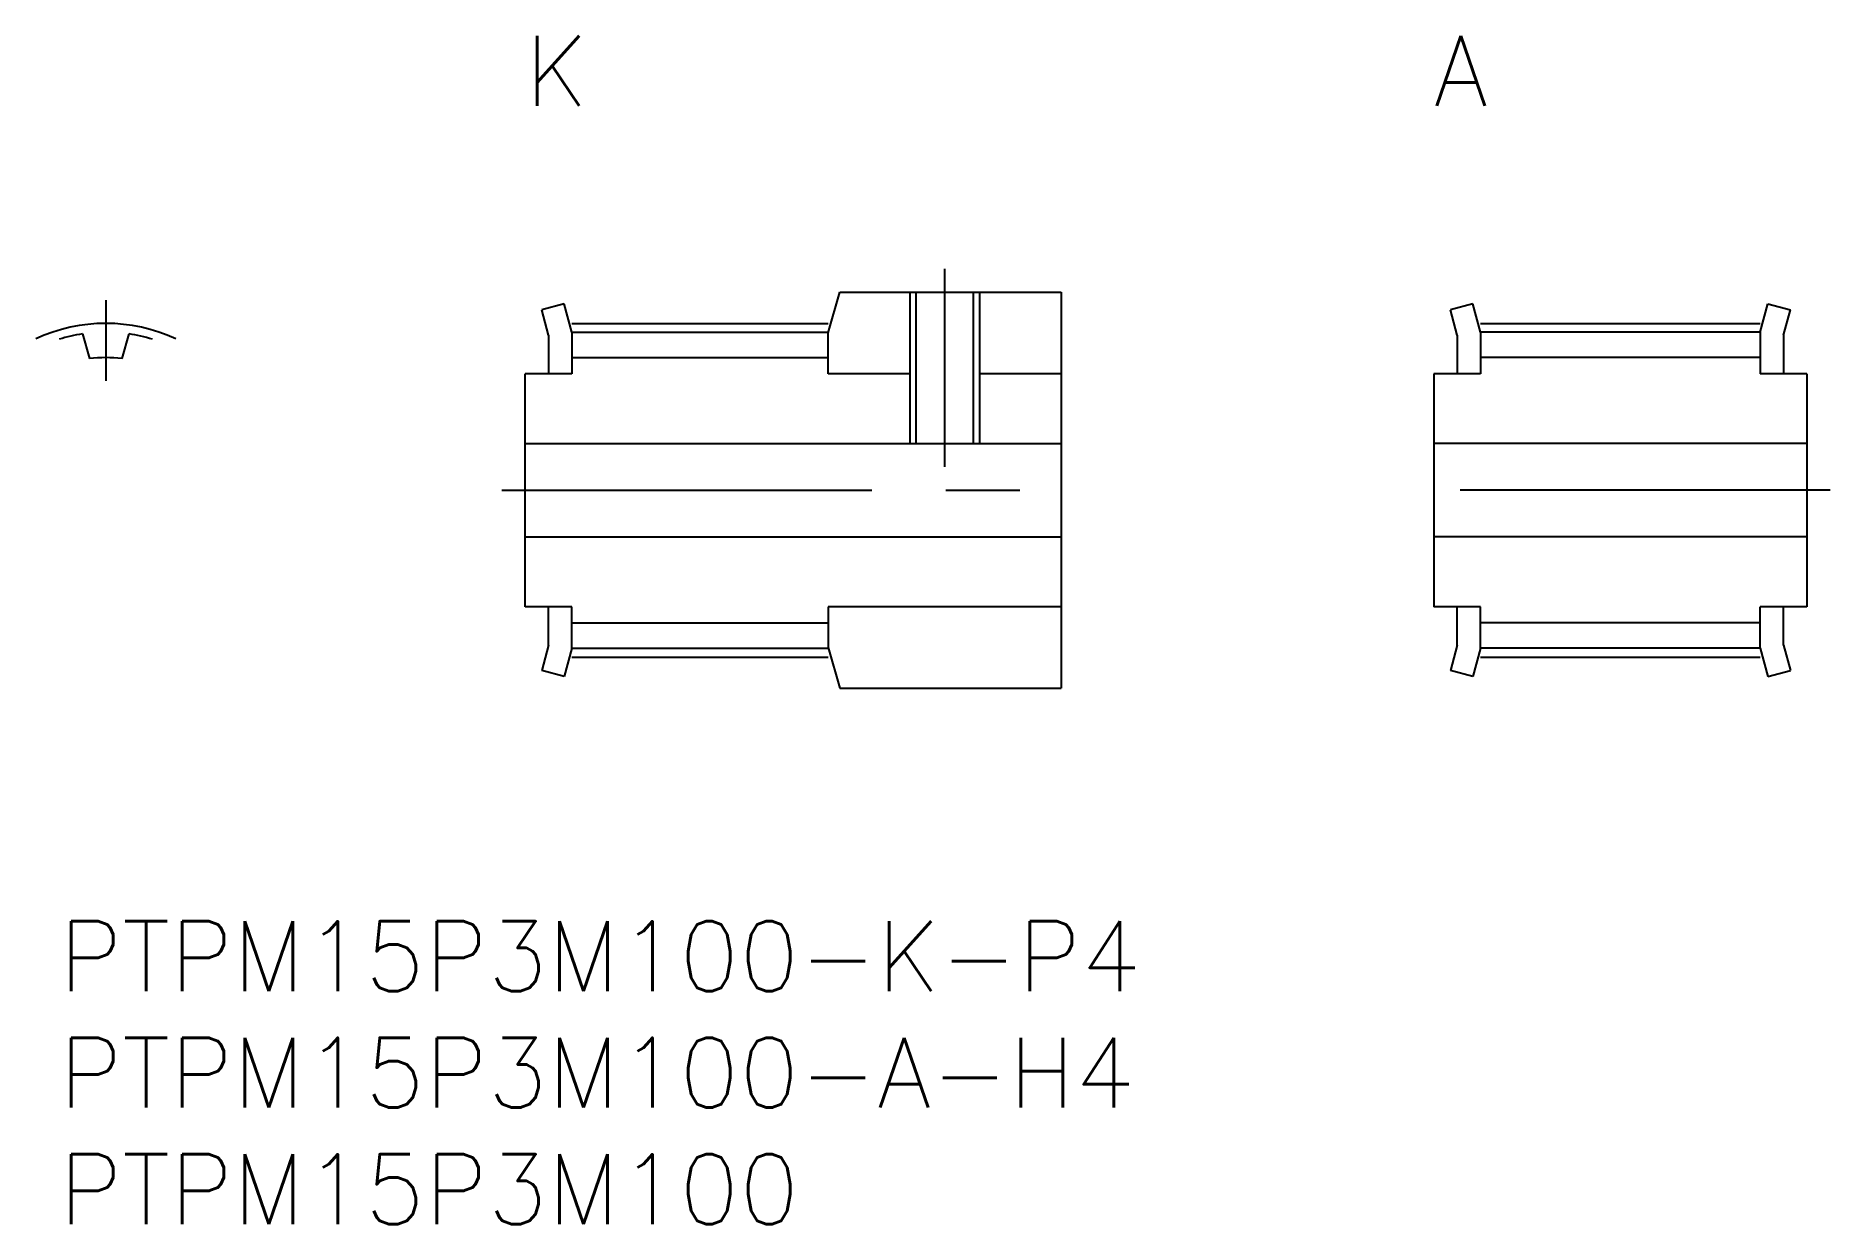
# Model space of a CAD drawing. Extents: x -1 to 76, y -13 to 38.
import ezdxf

# ---------------------------------------------------------------- set-up
doc = ezdxf.new("R2010")
doc.units = 0
doc.header["$LTSCALE"] = 0.5
doc.linetypes.add('CENTER', pattern=[50.8, 31.75, -6.35, 6.35, -6.35])
for name, color, linetype in [('MSM_CENTER', 1, 'CENTER'), ('MSM_CONTINUOUS', 7, 'CONTINUOUS'), ('MSM_NARROW', 5, 'CONTINUOUS'), ('MSM_PART_NUMBER', 7, 'CONTINUOUS')]:
    doc.layers.add(name, color=color, linetype=linetype)
doc.styles.get("Standard").update_dxf_attribs({"font": 'txt.shx', "height": 3, "bigfont": 'bigfont.shx'})

# ---------------------------------------------------------------- blocks, each defined once
blk = doc.blocks.new('*U97')
at = {"layer": 'MSM_PART_NUMBER'}
blk.add_text('PTPM15P3M100-K-P4', height=3, dxfattribs=at).set_placement((0, -3))
blk = doc.blocks.new('*U98')
at = {"layer": 'MSM_PART_NUMBER'}
blk.add_text('PTPM15P3M100-A-H4', height=3, dxfattribs=at).set_placement((0, -8))
blk = doc.blocks.new('*U99')
at = {"layer": 'MSM_PART_NUMBER'}
blk.add_text('PTPM15P3M100', height=3, dxfattribs=at).set_placement((0, -13))
blk = doc.blocks.new('*U100')
at = {"layer": 'MSM_PART_NUMBER'}
blk.add_text('K', height=3, dxfattribs=at).set_placement((20, 35))
blk = doc.blocks.new('*U101')
at = {"layer": 'MSM_PART_NUMBER'}
blk.add_text('A', height=3, dxfattribs=at).set_placement((59, 35))

msp = doc.modelspace()

# ---------------------------------------------------------------- linework, layer by layer
at = {"layer": 'MSM_CENTER'}
for p, q in [((38, 28), (38, 19.5)), ((2, 26.66), (2, 23.19)), ((22, 25.66), (33, 25.66)), ((61, 25.66), (73, 25.66)), ((19, 18.5), (44, 18.5)), ((76, 18.5), (58, 18.5)), ((22, 11.34), (33, 11.34)), ((61, 11.34), (73, 11.34))]:
    msp.add_line(p, q, dxfattribs=at)
msp.add_arc((2, 18.5), 7.16, 65.22888, 114.77112, dxfattribs=at)
at = {"layer": 'MSM_CONTINUOUS'}
for p, q in [((33, 25.25), (33.5, 27)), ((33.5, 27), (43, 27)), ((36.77, 27), (36.77, 20.5)), ((39.229, 27), (39.229, 20.5)), ((43, 27), (43, 10)), ((21.673, 26.5), (20.707, 26.241)), ((21, 25.148), (20.707, 26.241)), ((22, 25.28), (21.673, 26.5)), ((60.673, 26.5), (59.707, 26.241)), ((60, 25.148), (59.707, 26.241)), ((61, 25.28), (60.673, 26.5)), ((73, 25.28), (73.327, 26.5)), ((73.327, 26.5), (74.293, 26.241)), ((74, 25.148), (74.293, 26.241)), ((1, 25.206), (1.303, 24.147)), ((2.697, 24.147), (3, 25.206)), ((21, 25.148), (21, 23.5)), ((22, 25.28), (33, 25.28)), ((22, 25.28), (22, 23.5)), ((33, 23.5), (33, 25.28)), ((60, 25.148), (60, 23.5)), ((61, 25.28), (61, 23.5)), ((73, 25.28), (61, 25.28)), ((73, 25.28), (73, 23.5)), ((74, 25.148), (74, 23.5)), ((22, 24.19), (33, 24.19)), ((73, 24.19), (61, 24.19)), ((20, 13.5), (20, 23.5)), ((22, 23.5), (20, 23.5)), ((36.5, 23.5), (33, 23.5)), ((43, 23.5), (39.5, 23.5)), ((61, 23.5), (59, 23.5)), ((59, 23.5), (59, 13.5)), ((75, 23.5), (73, 23.5)), ((75, 23.5), (75, 13.5)), ((20, 20.5), (43, 20.5)), ((75, 20.5), (59, 20.5)), ((20, 16.5), (43, 16.5)), ((75, 16.5), (59, 16.5)), ((22, 13.5), (20, 13.5)), ((21, 11.852), (21, 13.5)), ((22, 11.72), (22, 13.5)), ((33, 13.5), (33, 11.72)), ((43, 13.5), (33, 13.5)), ((61, 13.5), (59, 13.5)), ((60, 11.852), (60, 13.5)), ((61, 11.72), (61, 13.5)), ((75, 13.5), (73, 13.5)), ((73, 11.72), (73, 13.5)), ((74, 11.852), (74, 13.5)), ((22, 12.81), (33, 12.81)), ((73, 12.81), (61, 12.81)), ((21, 11.852), (20.707, 10.759)), ((22, 11.72), (21.673, 10.5)), ((22, 11.72), (33, 11.72)), ((33, 11.75), (33.5, 10)), ((60, 11.852), (59.707, 10.759)), ((61, 11.72), (60.673, 10.5)), ((73, 11.72), (61, 11.72)), ((73, 11.72), (73.327, 10.5)), ((74, 11.852), (74.293, 10.759)), ((21.673, 10.5), (20.707, 10.759)), ((60.673, 10.5), (59.707, 10.759)), ((73.327, 10.5), (74.293, 10.759)), ((33.5, 10), (43, 10))]:
    msp.add_line(p, q, dxfattribs=at)
for radius, start, end in [(6.78, 98.48165, 107.15665), (6.78, 72.84335, 81.51835), (5.69, 82.96566, 97.03434)]:
    msp.add_arc((2, 18.5), radius, start, end, dxfattribs=at)
at = {"layer": 'MSM_NARROW'}
for p, q in [((36.5, 27), (36.5, 20.5)), ((39.5, 27), (39.5, 20.5))]:
    msp.add_line(p, q, dxfattribs=at)

# ---------------------------------------------------------------- block references
at = {"layer": 'MSM_CONTINUOUS'}
for name in ['*U100', '*U101', '*U97', '*U98', '*U99']:
    msp.add_blockref(name, (0, 0), dxfattribs=at)

doc.saveas('drawing.dxf')
